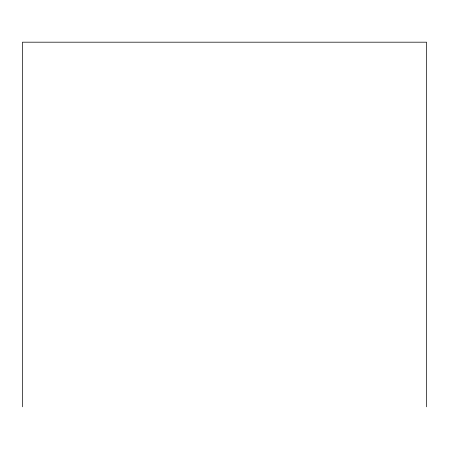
<?xml version="1.0" encoding="UTF-8"?>
<svg xmlns="http://www.w3.org/2000/svg" width="449" height="449" viewBox="0 0 449 449"><rect width="100%" height="100%" fill="white"/><g stroke="black" fill="none" stroke-linecap="round" stroke-linejoin="round"><path stroke-width="0.67" d="M426.55 406.811L426.55 42.189L22.45 42.189L22.45 406.811"/></g></svg>
